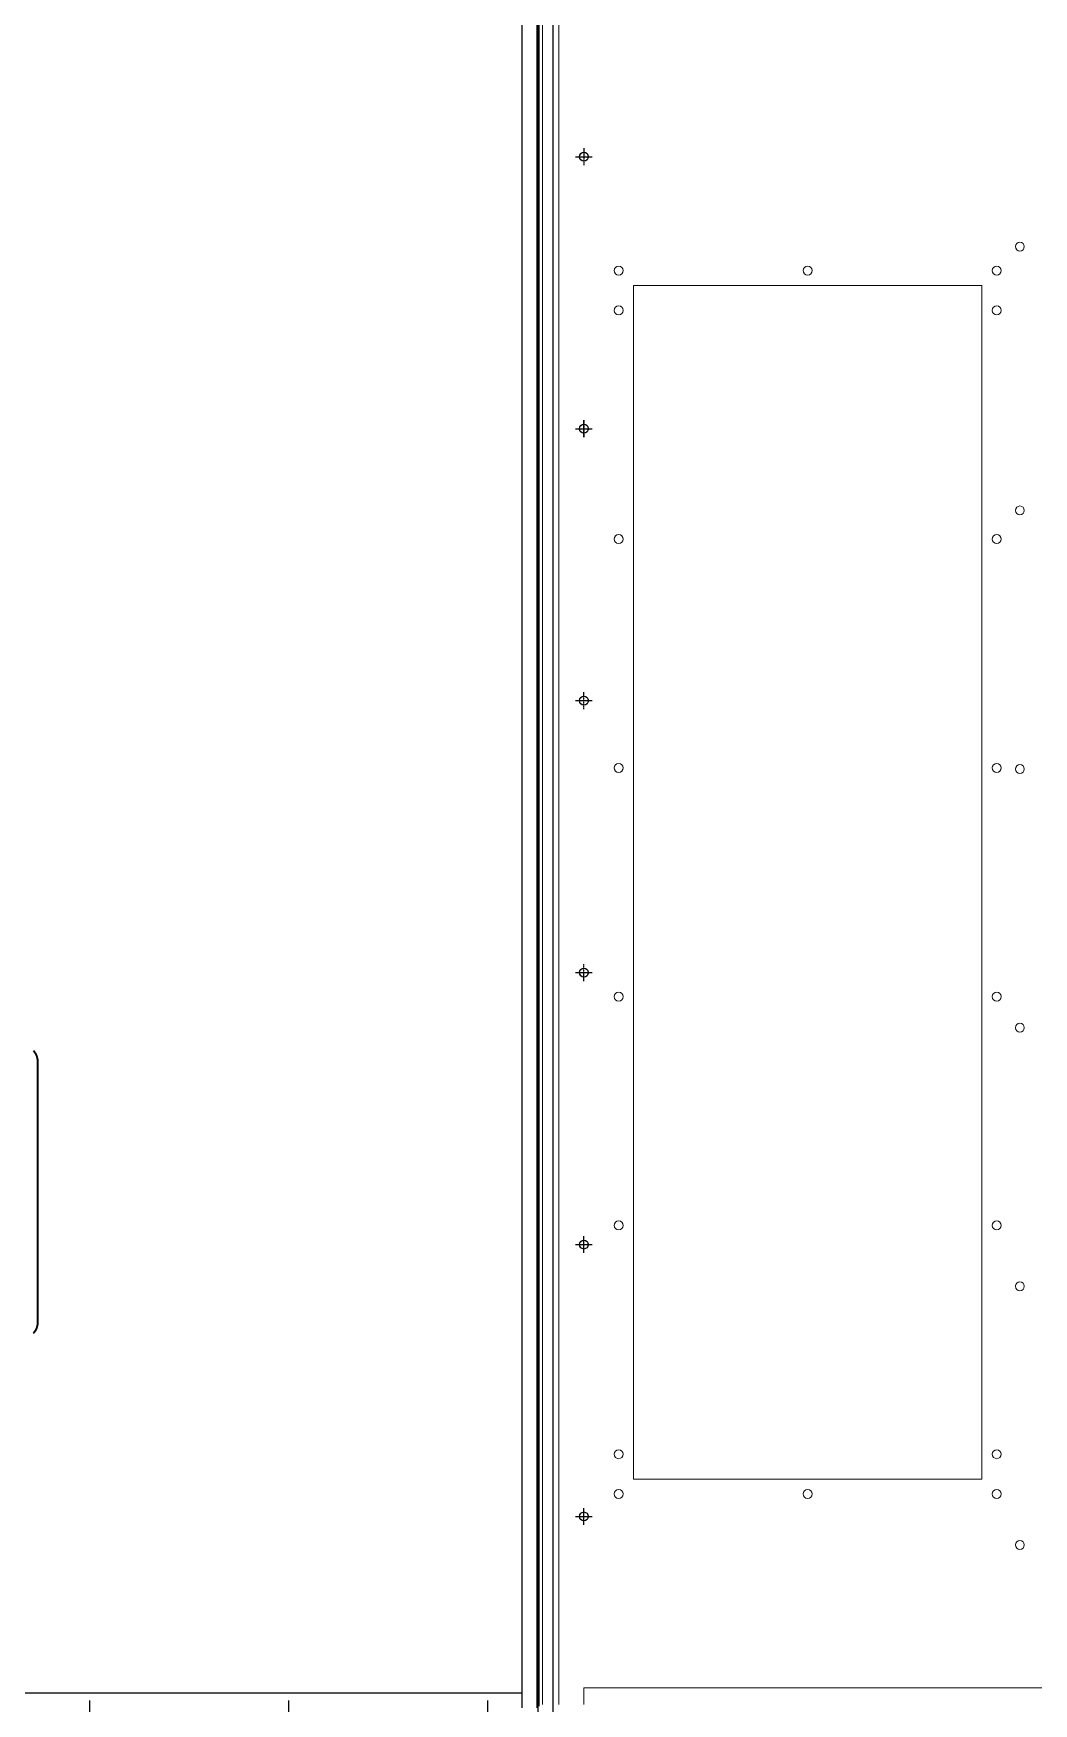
# Model space of a CAD drawing. Header units: millimetres. Extents: x 2647 to 34760, y 2046 to 24755.
# Drawn here: x 15733 to 16738, y 10360 to 12040 of the extents above; entities that cross this region are included whole.
import ezdxf

# ---------------------------------------------------------------- set-up
doc = ezdxf.new("R2010")
doc.units = ezdxf.units.MM
doc.linetypes.add('CENTER', pattern=[2, 1.25, -0.25, 0.25, -0.25])
doc.layers.add('center', color=1, linetype='CENTER')

# ---------------------------------------------------------------- blocks, each defined once
blk = doc.blocks.new('A$C637D7238')
at = {"color": 7, "lineweight": 35, "ltscale": 0.218811}
for p, q in [((1603.2, 512.5), (1603.2, 643.8)), ((1603.2, 381.3), (1603.2, 512.5))]:
    blk.add_line(p, q, dxfattribs=at)
at = {"color": 7, "lineweight": 35}
for centre, start, end in [((1588.2, 643.8), 360, 45), ((1588.2, 381.3), 315, 360)]:
    blk.add_arc(centre, 15, start, end, dxfattribs=at)
blk = doc.blocks.new('A$C30E44EA2')
for p, q in [((1085, 9.5), (1085, 2715.5)), ((1100, 9.5), (1100, 2715.5)), ((1100, 9.5), (1100, 2715.5)), ((99, 24.5), (1085, 24.5))]:
    blk.add_line(p, q)
at = {"layer": 'center'}
for p, q in [((650, 17), (650, 0)), ((850, 17), (850, 0)), ((1050, 17), (1050, 0))]:
    blk.add_line(p, q, dxfattribs=at)
blk = doc.blocks.new('A$C1AFF22E1')
for p, q in [((1010.5, 0), (1010.5, 2966)), ((1025.5, 0), (1025.5, 2966))]:
    blk.add_line(p, q)
blk = doc.blocks.new('A$C625113F3')
at = {"color": 7, "lineweight": 13}
for p, q in [((0, 2704.3), (0, 1.7)), ((3.4, 2706), (3.4, 830)), ((20, 3.4), (20, 2706)), ((95, 1430), (95, 230)), ((95, 1430), (445, 1430)), ((445, 1430), (445, 230)), ((3.4, 1270), (3.4, 3.4)), ((95, 230), (445, 230)), ((575, 20), (45, 20))]:
    blk.add_line(p, q, dxfattribs=at)
at = {"color": 7, "lineweight": 13, "ltscale": 0.027667}
blk.add_line((45, 3.4), (45, 20), dxfattribs=at)
for centre in [(45, 1559.4), (45, 1286), (45, 1286), (45, 1012.6), (45, 739.2), (45, 465.8), (45, 192.4)]:
    blk.add_circle(centre, 4.5)
at = {"color": 7, "lineweight": 13}
for centre in [(483.2, 1469.1), (80, 1445), (270, 1445), (460, 1445), (80, 1405), (460, 1405), (483.2, 1203.8), (80, 1175), (460, 1175), (80, 945), (460, 945), (483.2, 943.8), (80, 715), (460, 715), (483.2, 683.8), (80, 485), (460, 485), (483.2, 423.8), (80, 255), (460, 255), (80, 215), (270, 215), (460, 215), (483.2, 163.8)]:
    blk.add_circle(centre, 4.5, dxfattribs=at)
at = {"layer": 'center'}
for p, q in [((45, 1567.9), (45, 1550.9)), ((36.5, 1559.4), (53.5, 1559.4)), ((45, 1294.5), (45, 1277.5)), ((45, 1277.5), (45, 1294.5)), ((36.5, 1286), (53.5, 1286)), ((36.5, 1286), (53.5, 1286)), ((36.5, 1012.6), (53.5, 1012.6)), ((45, 1004.1), (45, 1021.1)), ((36.5, 739.2), (53.5, 739.2)), ((45, 730.7), (45, 747.7)), ((45, 457.3), (45, 474.3)), ((36.5, 465.8), (53.5, 465.8)), ((36.5, 192.4), (53.5, 192.4)), ((45, 183.9), (45, 200.9))]:
    blk.add_line(p, q, dxfattribs=at)
blk = doc.blocks.new('1')
at = {"color": 2}
for name, p in [('A$C1AFF22E1', (15229.9, 10120.1)), ('A$C625113F3', (16241.4, 10356.1))]:
    blk.add_blockref(name, p, dxfattribs=at)
at = {"color": 7}
for name, p in [('A$C30E44EA2', (15139.4, 10346.6)), ('A$C637D7238', (14134.4, 10362.1))]:
    blk.add_blockref(name, p, dxfattribs=at)

msp = doc.modelspace()

# ---------------------------------------------------------------- block references
msp.add_blockref('1', (0, 0))

doc.saveas('drawing.dxf')
